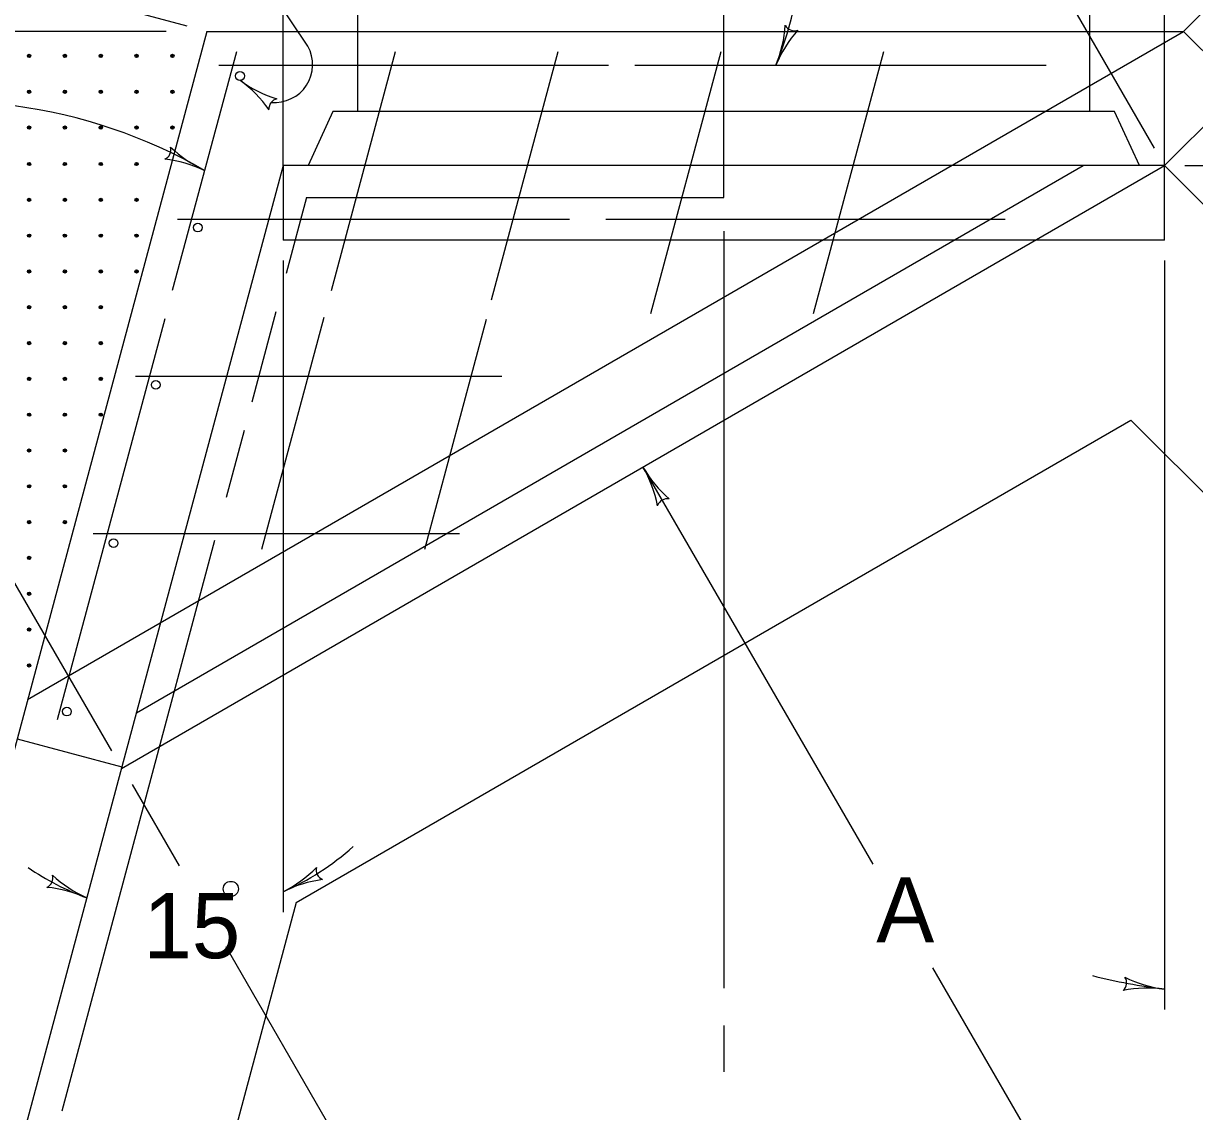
# Model space of a CAD drawing. Extents: x 1007 to 1035.5, y 1000.5 to 1021.5.
# Drawn here: x 1009.776 to 1013.372, y 1015.696 to 1019.038 of the extents above; entities that cross this region are included whole.
import ezdxf

# ---------------------------------------------------------------- set-up
doc = ezdxf.new("R2010")
doc.units = 0
doc.layers.add('Level 1', color=7, linetype='Continuous')

msp = doc.modelspace()

# ---------------------------------------------------------------- linework, layer by layer
at = {"layer": 'Level 1'}
for p, q in [((1010.8021, 1018.7681), (1010.8021, 1020.6637)), ((1013.2795, 1019.0139), (1013.2795, 1020.4398)), ((1010.573, 1019.0139), (1010.573, 1020.4016)), ((1013.0503, 1018.7681), (1013.0503, 1020.4091)), ((1010.6493, 1018.9688), (1009.9109, 1020.0615)), ((1013.3384, 1019.0139), (1014.3276, 1020.0031)), ((1012.7331, 1019.5461), (1013.2482, 1018.6555)), ((1010.278, 1019.0301), (1008.5877, 1019.483)), ((1011.9263, 1018.5032), (1011.9263, 1019.1668)), ((1010.2134, 1019.0139), (1007.8324, 1019.0139)), ((1010.3384, 1019.0139), (1008.5159, 1012.2121)), ((1009.7885, 1016.9613), (1013.3384, 1019.0139)), ((1010.3384, 1019.0139), (1013.3384, 1019.0139)), ((1010.573, 1018.6014), (1010.573, 1019.0139)), ((1013.2795, 1018.6014), (1013.2795, 1019.0139)), ((1013.3384, 1019.0139), (1015.9901, 1016.3623)), ((1010.4295, 1018.9513), (1010.2328, 1018.2175)), ((1010.9168, 1018.9513), (1010.7201, 1018.2169)), ((1011.4168, 1018.9513), (1011.2124, 1018.1882)), ((1011.9168, 1018.9513), (1011.7012, 1018.1463)), ((1012.4168, 1018.9513), (1012.2012, 1018.1463)), ((1010.3753, 1018.9097), (1011.5723, 1018.9097)), ((1011.6531, 1018.9097), (1012.9168, 1018.9097)), ((1013.5152, 1018.8371), (1013.2795, 1018.6014)), ((1010.7258, 1018.7681), (1010.6495, 1018.6014)), ((1013.1267, 1018.7681), (1010.7258, 1018.7681)), ((1013.203, 1018.6014), (1013.1267, 1018.7681)), ((1010.0768, 1016.7496), (1013.2795, 1018.6014)), ((1010.573, 1018.6014), (1010.0781, 1016.7543)), ((1010.1226, 1016.9204), (1013.0298, 1018.6014)), ((1013.2795, 1018.6014), (1010.573, 1018.6014)), ((1010.573, 1018.6014), (1010.573, 1018.3723)), ((1013.2795, 1018.6014), (1015.7543, 1016.1265)), ((1013.2795, 1018.3723), (1013.2795, 1018.6014)), ((1013.342, 1018.6014), (1015.2922, 1018.6014)), ((1010.6451, 1018.5032), (1010.5827, 1018.2701)), ((1010.6451, 1018.5032), (1011.9263, 1018.5032)), ((1010.2487, 1018.4375), (1011.4529, 1018.4375)), ((1011.5645, 1018.4375), (1012.7903, 1018.4375)), ((1009.1235, 1018.3983), (1010.0455, 1016.8037)), ((1011.9263, 1018.4004), (1011.9263, 1016.0746)), ((1013.2795, 1018.3723), (1010.573, 1018.3723)), ((1010.573, 1018.3098), (1010.573, 1016.3086)), ((1013.2795, 1018.3098), (1013.2795, 1016.0091)), ((1010.2098, 1018.1311), (1009.8795, 1016.8988)), ((1010.5511, 1018.1522), (1010.4767, 1017.8744)), ((1010.6982, 1018.1351), (1010.5071, 1017.4219)), ((1011.1963, 1018.1283), (1011.0071, 1017.4219)), ((1010.1193, 1017.9545), (1011.2443, 1017.9545)), ((1010.6135, 1016.3379), (1013.1768, 1017.8201)), ((1013.1768, 1017.8201), (1014.9503, 1016.0466)), ((1010.4536, 1017.7883), (1010.3984, 1017.5824)), ((1011.6782, 1017.6755), (1012.3837, 1016.4553)), ((1010.3628, 1017.4496), (1009.8933, 1015.6972)), ((1009.9898, 1017.4716), (1011.1148, 1017.4716)), ((1009.756, 1016.8405), (1010.0781, 1016.7543)), ((1010.0781, 1016.7543), (1008.8379, 1012.1258)), ((1010.1093, 1016.7001), (1010.2538, 1016.4502)), ((1010.6135, 1016.3379), (1009.9554, 1013.8818)), ((1010.397, 1016.2027), (1012.242, 1013.0117)), ((1012.5675, 1016.1374), (1013.3709, 1014.7478)), ((1011.9263, 1015.9605), (1011.9263, 1015.818))]:
    msp.add_line(p, q, dxfattribs=at)
for centre, radius in [((1009.793, 1018.9384), 0.005), ((1009.793, 1018.9384), 0.0025), ((1009.903, 1018.9384), 0.005), ((1009.903, 1018.9384), 0.0025), ((1010.013, 1018.9384), 0.005), ((1010.013, 1018.9384), 0.0025), ((1010.123, 1018.9384), 0.005), ((1010.123, 1018.9384), 0.0025), ((1010.233, 1018.9384), 0.005), ((1010.233, 1018.9384), 0.0025), ((1010.4406, 1018.8768), 0.0134), ((1009.793, 1018.8284), 0.005), ((1009.793, 1018.8284), 0.0025), ((1009.903, 1018.8284), 0.005), ((1009.903, 1018.8284), 0.0025), ((1010.013, 1018.8284), 0.005), ((1010.013, 1018.8284), 0.0025), ((1010.123, 1018.8284), 0.005), ((1010.123, 1018.8284), 0.0025), ((1010.233, 1018.8284), 0.005), ((1010.233, 1018.8284), 0.0025), ((1009.793, 1018.7184), 0.005), ((1009.793, 1018.7184), 0.0025), ((1009.903, 1018.7184), 0.005), ((1009.903, 1018.7184), 0.0025), ((1010.013, 1018.7184), 0.005), ((1010.013, 1018.7184), 0.0025), ((1010.123, 1018.7184), 0.005), ((1010.123, 1018.7184), 0.0025), ((1010.233, 1018.7184), 0.005), ((1010.233, 1018.7184), 0.0025), ((1009.793, 1018.6064), 0.005), ((1009.793, 1018.6064), 0.0025), ((1009.903, 1018.6064), 0.005), ((1009.903, 1018.6064), 0.0025), ((1010.013, 1018.6064), 0.005), ((1010.013, 1018.6064), 0.0025), ((1010.123, 1018.6064), 0.005), ((1010.123, 1018.6064), 0.0025), ((1009.793, 1018.4964), 0.005), ((1009.793, 1018.4964), 0.0025), ((1009.903, 1018.4964), 0.005), ((1009.903, 1018.4964), 0.0025), ((1010.013, 1018.4964), 0.005), ((1010.013, 1018.4964), 0.0025), ((1010.123, 1018.4964), 0.005), ((1010.123, 1018.4964), 0.0025), ((1010.3112, 1018.4111), 0.0134), ((1009.793, 1018.3864), 0.005), ((1009.793, 1018.3864), 0.0025), ((1009.903, 1018.3864), 0.005), ((1009.903, 1018.3864), 0.0025), ((1010.013, 1018.3864), 0.005), ((1010.013, 1018.3864), 0.0025), ((1010.123, 1018.3864), 0.005), ((1010.123, 1018.3864), 0.0025), ((1009.793, 1018.2764), 0.005), ((1009.793, 1018.2764), 0.0025), ((1009.903, 1018.2764), 0.005), ((1009.903, 1018.2764), 0.0025), ((1010.013, 1018.2764), 0.005), ((1010.013, 1018.2764), 0.0025), ((1010.123, 1018.2764), 0.005), ((1010.123, 1018.2764), 0.0025), ((1009.793, 1018.1664), 0.005), ((1009.793, 1018.1664), 0.0025), ((1009.903, 1018.1664), 0.005), ((1009.903, 1018.1664), 0.0025), ((1010.013, 1018.1664), 0.005), ((1010.013, 1018.1664), 0.0025), ((1009.793, 1018.0564), 0.005), ((1009.793, 1018.0564), 0.0025), ((1009.903, 1018.0564), 0.005), ((1009.903, 1018.0564), 0.0025), ((1010.013, 1018.0564), 0.005), ((1010.013, 1018.0564), 0.0025), ((1009.793, 1017.9464), 0.005), ((1009.793, 1017.9464), 0.0025), ((1009.903, 1017.9464), 0.005), ((1009.903, 1017.9464), 0.0025), ((1010.013, 1017.9464), 0.005), ((1010.013, 1017.9464), 0.0025), ((1010.1818, 1017.9282), 0.0134), ((1009.793, 1017.8364), 0.005), ((1009.903, 1017.8364), 0.005), ((1010.013, 1017.8364), 0.005), ((1009.793, 1017.8364), 0.0025), ((1009.903, 1017.8364), 0.0025), ((1010.013, 1017.8364), 0.0025), ((1009.793, 1017.7264), 0.005), ((1009.903, 1017.7264), 0.005), ((1009.793, 1017.7264), 0.0025), ((1009.903, 1017.7264), 0.0025), ((1009.793, 1017.6164), 0.005), ((1009.793, 1017.6164), 0.0025), ((1009.903, 1017.6164), 0.005), ((1009.903, 1017.6164), 0.0025), ((1009.793, 1017.5064), 0.005), ((1009.793, 1017.5064), 0.0025), ((1009.903, 1017.5064), 0.005), ((1009.903, 1017.5064), 0.0025), ((1010.0524, 1017.4418), 0.0134), ((1009.793, 1017.3964), 0.005), ((1009.793, 1017.3964), 0.0025), ((1009.793, 1017.2864), 0.005), ((1009.793, 1017.2864), 0.0025), ((1009.793, 1017.1764), 0.005), ((1009.793, 1017.1764), 0.0025), ((1009.793, 1017.0664), 0.005), ((1009.793, 1017.0664), 0.0025), ((1009.9091, 1016.9243), 0.0134), ((1010.4126, 1016.3797), 0.0233)]:
    msp.add_circle(centre, radius, dxfattribs=at)
for centre, radius, start, end in [((1011.1485, 1019.2988), 1.0154, 337.4692, 65.96), ((1011.7253, 1019.0595), 0.3909, 337.4692, 356.138), ((1012.1434, 1019.047), 0.0313, 206.2438, 288.3605), ((1012.4475, 1018.7599), 0.3909, 138.8164, 157.4631), ((1010.5469, 1018.9123), 0.1169, 264.9774, 28.9146), ((1011.7253, 1019.0595), 0.3909, 337.457, 337.4692), ((1010.6708, 1019.1795), 0.3909, 233.9303, 233.9425), ((1010.6708, 1019.1795), 0.3909, 233.9425, 252.6113), ((1010.2106, 1018.5475), 0.3909, 35.2896, 53.9364), ((1009.5405, 1017.2147), 1.5837, 60.0235, 104.9307), ((1010.5608, 1018.776), 0.0313, 102.7171, 184.8338), ((1010.1972, 1018.6498), 0.0313, 293.621, 15.7377), ((1010.4979, 1018.9405), 0.3909, 226.1936, 244.8403), ((1010.1656, 1018.2328), 0.3909, 64.8464, 83.5152), ((1010.1656, 1018.2328), 0.3909, 64.8342, 64.8464), ((1012.0166, 1017.8712), 0.3909, 210.0239, 210.0361), ((1012.0166, 1017.8712), 0.3909, 210.0361, 228.7049), ((1011.3397, 1017.4798), 0.3909, 11.3833, 30.03), ((1011.7525, 1017.5468), 0.0313, 78.8107, 160.9274), ((1010.2482, 1017.1096), 0.8068, 293.7388, 311.9641), ((1010.2482, 1017.1096), 0.8068, 235.377, 249.8534), ((1010.3983, 1016.7208), 0.3909, 296.5489, 315.2177), ((1010.706, 1016.4375), 0.0313, 165.3235, 247.4402), ((1009.8346, 1016.4128), 0.0313, 294.7426, 16.8592), ((1010.1296, 1016.7093), 0.3909, 227.3151, 245.9618), ((1010.7477, 1016.0214), 0.3909, 97.8961, 116.5428), ((1009.8112, 1015.9952), 0.3909, 65.968, 84.6367), ((1010.3983, 1016.7208), 0.3909, 296.5367, 296.5489), ((1009.8112, 1015.9952), 0.3909, 65.9557, 65.968), ((1013.5513, 1018.1189), 2.0653, 256.1865, 262.4378), ((1013.1321, 1016.0912), 0.0313, 311.2124, 33.3291), ((1013.3309, 1016.4591), 0.3909, 243.785, 262.4317), ((1013.2281, 1015.6841), 0.3909, 82.4378, 101.1066), ((1013.2281, 1015.6841), 0.3909, 82.4256, 82.4378)]:
    msp.add_arc(centre, radius, start, end, dxfattribs=at)

# ---------------------------------------------------------------- texts
for s, p in [('A', (1012.3944, 1016.2152)), ('15', (1010.1439, 1016.1668))]:
    msp.add_text(s, height=0.2, dxfattribs=at).set_placement(p)

doc.saveas('drawing.dxf')
